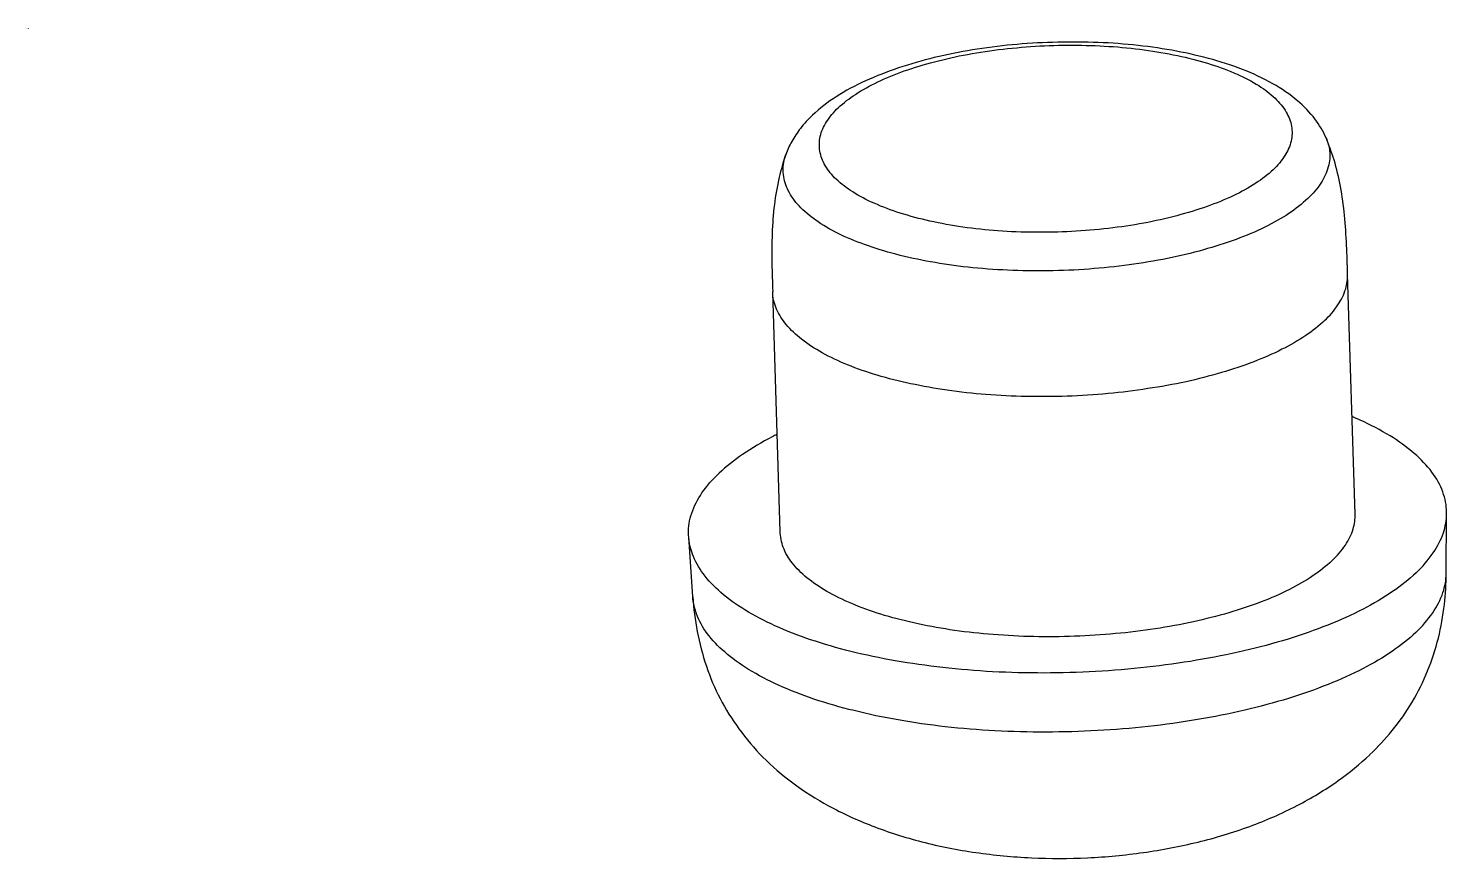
# Model space of a CAD drawing. Header units: millimetres. Extents: x 1860 to 2188, y -393 to -149.
# Drawn here: x 1995.97 to 2006.81, y -378.09 to -371.74 of the extents above; entities that cross this region are included whole.
import ezdxf

# ---------------------------------------------------------------- set-up
doc = ezdxf.new("R2010")
doc.units = ezdxf.units.MM
doc.layers.add('02___PRT_ALL_AXES', color=7, linetype='Continuous')

msp = doc.modelspace()

# ---------------------------------------------------------------- linework, layer by layer
at = {"color": 7, "linetype": 'Continuous'}
msp.add_line((1995.968, -371.742), (1995.97, -371.738), dxfattribs=at)
for points, start_tangent, end_tangent in [([(2005.892, -372.576), (2005.807, -372.431), (2005.674, -372.292), (2005.485, -372.162), (2005.252, -372.052), (2004.992, -371.968), (2004.712, -371.906), (2004.417, -371.865), (2004.111, -371.845), (2003.801, -371.845), (2003.491, -371.864), (2003.187, -371.903), (2002.896, -371.962), (2002.622, -372.041), (2002.37, -372.14), (2002.146, -372.261), (2001.964, -372.403)], (-0.392615, 0.919703), (-0.724907, -0.688847)), ([(2002.162, -372.345), (2002.293, -372.243), (2002.463, -372.148), (2002.666, -372.064), (2002.897, -371.994), (2003.151, -371.937), (2003.422, -371.897), (2003.703, -371.873), (2003.987, -371.867), (2004.266, -371.878), (2004.535, -371.907), (2004.786, -371.953), (2005.014, -372.014), (2005.212, -372.089), (2005.377, -372.176), (2005.502, -372.273), (2005.587, -372.378), (2005.628, -372.487), (2005.625, -372.6), (2005.577, -372.711), (2005.487, -372.82)], (0.724907, 0.688847), (-0.724907, -0.688847)), ([(2005.487, -372.82), (2005.355, -372.922), (2005.186, -373.017), (2004.983, -373.1), (2004.752, -373.171), (2004.498, -373.228), (2004.227, -373.268), (2003.946, -373.292), (2003.662, -373.298), (2003.383, -373.287), (2003.114, -373.258), (2002.862, -373.212), (2002.635, -373.151), (2002.436, -373.076), (2002.272, -372.989), (2002.146, -372.892), (2002.062, -372.787), (2002.021, -372.677), (2002.024, -372.565), (2002.071, -372.454), (2002.162, -372.345)], (-0.724907, -0.688847), (0.724907, 0.688847)), ([(2001.964, -372.403), (2001.873, -372.503), (2001.806, -372.603), (2001.76, -372.704)], (-0.724907, -0.688847), (-0.335047, -0.942202)), ([(2005.892, -372.576), (2005.919, -372.674), (2005.909, -372.798), (2005.853, -372.921), (2005.752, -373.04)], (0.391319, -0.920255), (-0.724907, -0.688847)), ([(2005.752, -373.04), (2005.608, -373.154), (2005.425, -373.258), (2005.205, -373.352), (2004.955, -373.432), (2004.68, -373.498), (2004.386, -373.547), (2004.08, -373.579), (2003.767, -373.593), (2003.457, -373.588), (2003.154, -373.565), (2002.867, -373.524), (2002.601, -373.466), (2002.363, -373.392), (2002.157, -373.305), (2001.989, -373.205), (2001.862, -373.096), (2001.779, -372.979), (2001.742, -372.857), (2001.751, -372.734), (2001.76, -372.704)], (-0.724907, -0.688847), (0.334875, 0.942262))]:
    msp.add_spline(points, degree=3, dxfattribs=dict(at, start_tangent=start_tangent, end_tangent=end_tangent))
at = {"layer": '02___PRT_ALL_AXES', "color": 7, "linetype": 'Continuous'}
for p, q in [((2006.057, -373.617), (2006.057, -373.616)), ((2006.114, -375.453), (2006.057, -373.617)), ((2001.716, -375.589), (2001.66, -373.752)), ((2006.811, -375.908), (2006.814, -375.449)), ((2001.049, -376.086), (2001.018, -375.628))]:
    msp.add_line(p, q, dxfattribs=at)
for points, start_tangent, end_tangent in [([(2006.057, -373.616), (2006.049, -373.397), (2006.033, -373.168), (2006.002, -372.948), (2005.953, -372.744), (2005.892, -372.576)], (-0.030975, 0.99952), (-0.392538, 0.919736)), ([(2001.76, -372.704), (2001.71, -372.877), (2001.673, -373.086), (2001.656, -373.307), (2001.654, -373.536), (2001.66, -373.752)], (-0.334967, -0.94223), (0.030836, -0.999524)), ([(2005.881, -373.973), (2005.983, -373.853), (2006.042, -373.73), (2006.057, -373.617)], (0.724907, 0.688847), (-0.029618, 0.999561)), ([(2005.881, -373.973), (2005.737, -374.087), (2005.555, -374.193), (2005.339, -374.288), (2005.092, -374.371), (2004.821, -374.441), (2004.529, -374.494), (2004.225, -374.532), (2003.912, -374.552), (2003.599, -374.554), (2003.291, -374.539), (2002.994, -374.506), (2002.715, -374.456), (2002.459, -374.391), (2002.232, -374.312), (2002.038, -374.219), (2001.881, -374.116), (2001.764, -374.004), (2001.69, -373.886), (2001.66, -373.763), (2001.66, -373.752)], (-0.724907, -0.688847), (-0.029618, 0.999561)), ([(2006.814, -375.449), (2006.814, -375.439), (2006.785, -375.284), (2006.702, -375.133), (2006.567, -374.99), (2006.383, -374.856), (2006.153, -374.735), (2006.092, -374.708)], (0.007661, 0.999971), (-0.920864, 0.389883)), ([(2001.693, -374.844), (2001.656, -374.863), (2001.43, -374.997), (2001.25, -375.141)], (-0.895107, -0.445851), (-0.724907, -0.688847)), ([(2001.018, -375.628), (2001.016, -375.604), (2001.041, -375.447), (2001.119, -375.292), (2001.25, -375.141)], (-0.070122, 0.997538), (0.724907, 0.688847)), ([(2005.937, -375.81), (2006.04, -375.69), (2006.099, -375.567), (2006.114, -375.453)], (0.724907, 0.688847), (-0.0297, 0.999559)), ([(2006.581, -375.902), (2006.711, -375.751), (2006.789, -375.596), (2006.814, -375.449)], (0.724907, 0.688847), (0.007661, 0.999971)), ([(2005.937, -375.81), (2005.794, -375.924), (2005.612, -376.03), (2005.396, -376.125), (2005.149, -376.208), (2004.877, -376.277), (2004.586, -376.331), (2004.281, -376.368), (2003.969, -376.388), (2003.656, -376.391), (2003.347, -376.375), (2003.051, -376.343), (2002.772, -376.293), (2002.516, -376.228), (2002.289, -376.148), (2002.095, -376.056), (2001.938, -375.953), (2001.821, -375.841), (2001.747, -375.722), (2001.717, -375.6), (2001.716, -375.589)], (-0.724907, -0.688847), (-0.0297, 0.999559)), ([(2006.581, -375.902), (2006.401, -376.046), (2006.175, -376.18), (2005.906, -376.302), (2005.601, -376.409), (2005.264, -376.5), (2004.902, -376.572), (2004.522, -376.625), (2004.13, -376.658), (2003.734, -376.669), (2003.342, -376.659), (2002.96, -376.627), (2002.597, -376.575), (2002.257, -376.504), (2001.949, -376.414), (2001.677, -376.307), (2001.447, -376.186), (2001.263, -376.053), (2001.129, -375.909), (2001.046, -375.759), (2001.018, -375.628)], (-0.724907, -0.688847), (-0.070122, 0.997538)), ([(2006.227, -377.293), (2006.397, -377.11), (2006.551, -376.891), (2006.669, -376.653), (2006.751, -376.402), (2006.797, -376.144), (2006.811, -375.908)], (0.724845, 0.688912), (0.007075, 0.999975)), ([(2006.579, -376.358), (2006.708, -376.208), (2006.786, -376.054), (2006.811, -375.908)], (0.724907, 0.688847), (0.007718, 0.99997)), ([(2006.579, -376.358), (2006.4, -376.501), (2006.175, -376.635), (2005.908, -376.756), (2005.605, -376.863), (2005.27, -376.953), (2004.91, -377.025), (2004.532, -377.078), (2004.143, -377.11), (2003.75, -377.121), (2003.36, -377.111), (2002.98, -377.08), (2002.619, -377.028), (2002.282, -376.957), (2001.975, -376.868), (2001.705, -376.762), (2001.476, -376.641), (2001.293, -376.508), (2001.159, -376.366), (2001.077, -376.216), (2001.049, -376.086)], (-0.724907, -0.688847), (-0.07022, 0.997532)), ([(2001.049, -376.086), (2001.083, -376.351), (2001.153, -376.617), (2001.258, -376.865), (2001.402, -377.096), (2001.585, -377.312), (2001.813, -377.509), (2002.088, -377.685), (2002.418, -377.837), (2002.8, -377.96), (2003.213, -378.042), (2003.639, -378.082), (2004.068, -378.082), (2004.495, -378.042), (2004.913, -377.962), (2005.309, -377.842), (2005.67, -377.683), (2005.985, -377.492), (2006.227, -377.294)], (0.068854, -0.997627), (0.725032, 0.688715))]:
    msp.add_spline(points, degree=3, dxfattribs=dict(at, start_tangent=start_tangent, end_tangent=end_tangent))

doc.saveas('drawing.dxf')
